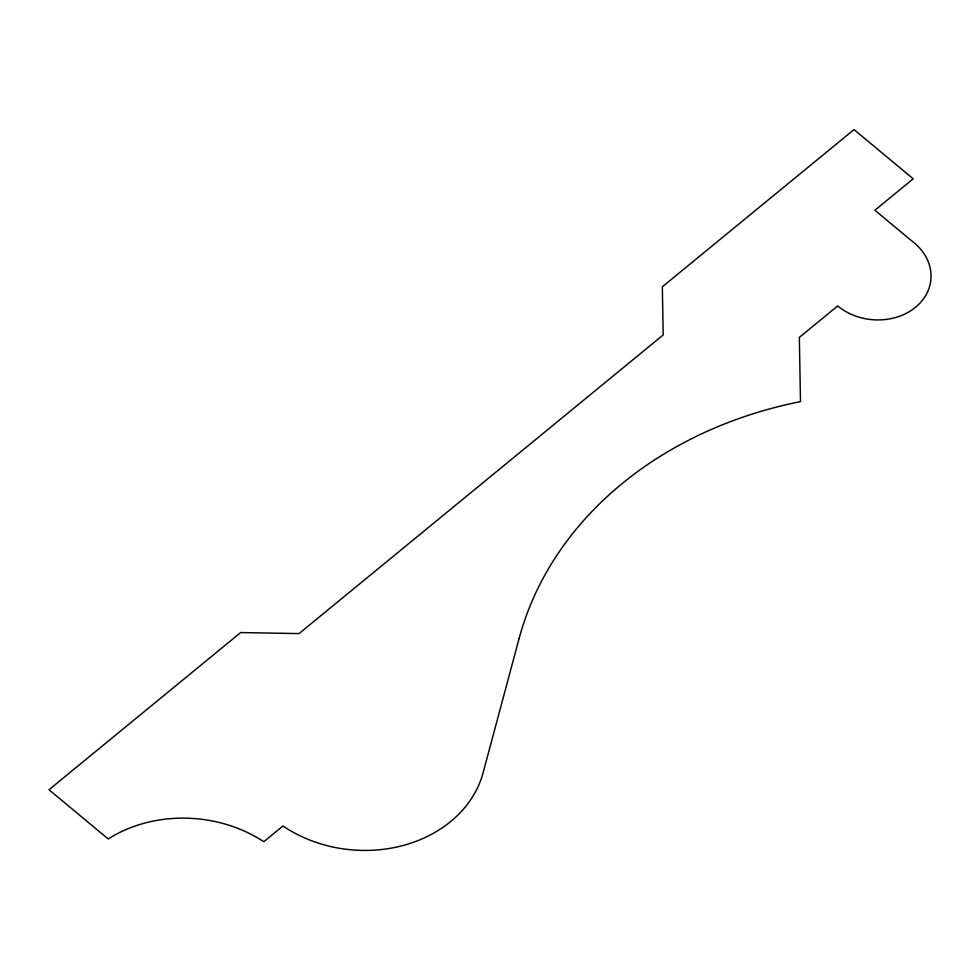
<?xml version="1.0" encoding="UTF-8"?>
<svg xmlns="http://www.w3.org/2000/svg" width="980" height="980" viewBox="0 0 980 980"><rect width="100%" height="100%" fill="white"/><g stroke="black" fill="none" stroke-linecap="round" stroke-linejoin="round"><path stroke-width="1.47" d="M519.082 638.592L483.152 772.583A125.795 103.549 5.3 0 1 282.963 825.993L263.804 841.71A126.334 103.99 5.3 0 0 108.204 838.954L49 789.733L240.676 632.553L299.023 633.595L663.191 334.952L662.345 286.773L854.021 129.593L913.213 178.813L874.883 210.247L912.723 241.717A55.113 45.374 5.3 0 1 916.276 306.642A55.113 45.374 5.3 0 1 837.68 305.932L799.349 337.365L800.476 401.616A397.341 327.063 5.3 0 0 519.082 638.592"/></g></svg>
